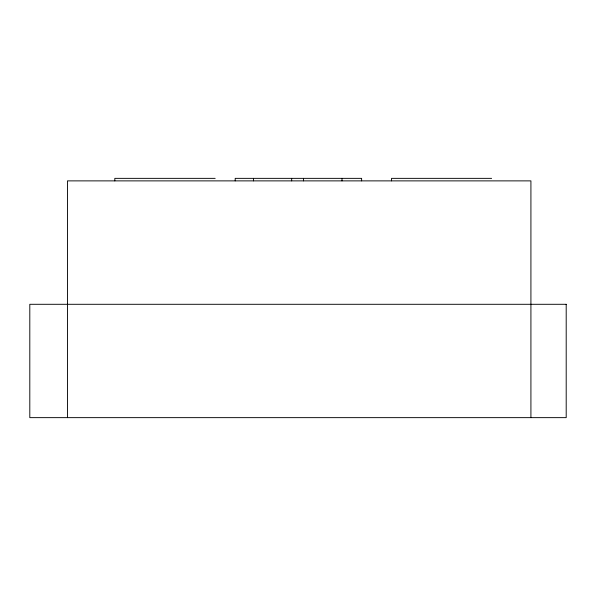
<?xml version="1.0" encoding="UTF-8"?>
<svg xmlns="http://www.w3.org/2000/svg" width="596" height="596" viewBox="0 0 596 596"><rect width="100%" height="100%" fill="white"/><g stroke="black" fill="none" stroke-linecap="round" stroke-linejoin="round"><path stroke-width="0.89" d="M215.178 178.36L114.812 178.36L114.812 180.879M491.611 178.36L391.542 178.36L391.542 180.879M530.917 417.64L530.917 180.879L67.46 180.879L67.46 417.64M361.616 180.879L361.616 178.36L235.196 178.36L235.196 180.879M342 178.36L342 180.879M303.558 178.36L303.558 180.879M291.668 178.36L291.668 180.879M253.524 178.36L253.524 180.879M566.2 304.295L29.8 304.295L29.8 417.64L566.2 417.64L566.2 304.295"/></g></svg>
